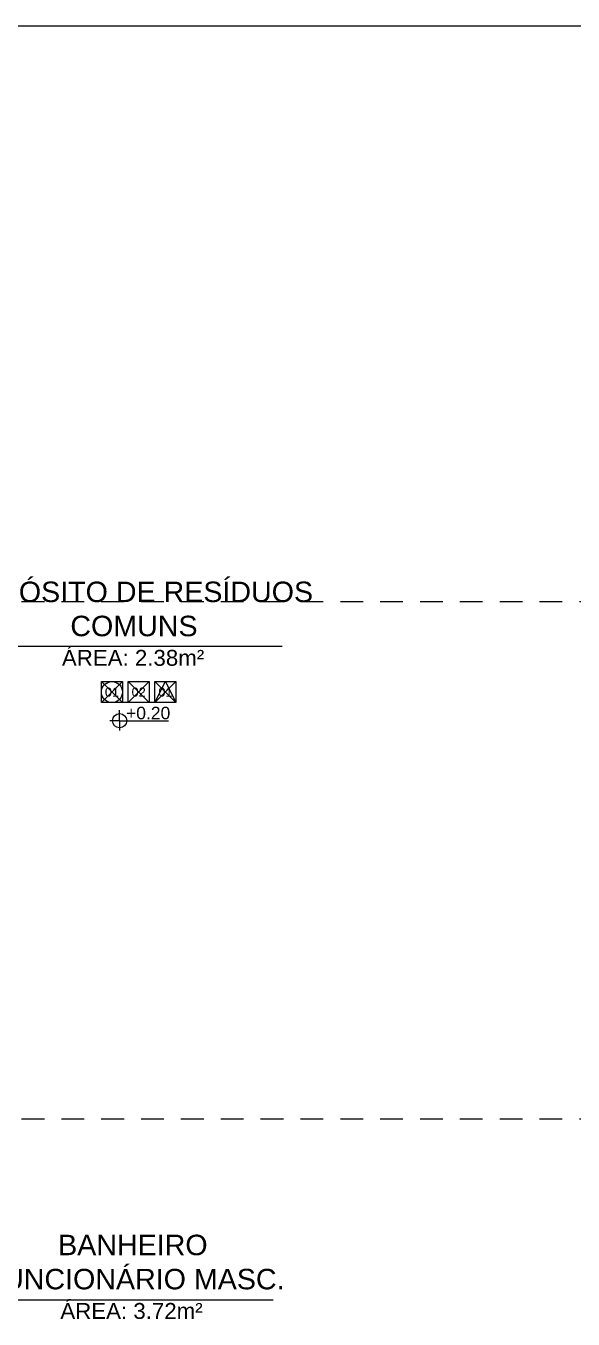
# Model space of a CAD drawing. Header units: millimetres. Extents: x 2125 to 3408, y 1171 to 1686.
# Drawn here: x 2463.66 to 2468.47, y 1445.73 to 1457.1 of the extents above; entities that cross this region are included whole.
import ezdxf
from ezdxf.enums import TextEntityAlignment as Align

# ---------------------------------------------------------------- set-up
doc = ezdxf.new("R2010")
doc.units = ezdxf.units.MM
doc.linetypes.add('CONTORNO_QUADRO_T', pattern=[0.35, 0.2, -0.15])
for name, color, linetype in [('cotas', 7, 'Continuous'), ('linha de corte', 1, 'Continuous'), ('TEXTO01', 7, 'Continuous'), ('TEXTO02', 3, 'Continuous'), ('TEXTO03', 2, 'Continuous'), ('TEXTO_ESP_FORRO', 62, 'Continuous'), ('TEXTO_ESP_PAREDES', 10, 'Continuous'), ('TEXTO_ESP_PISO', 150, 'Continuous')]:
    doc.layers.add(name, color=color, linetype=linetype)
doc.styles.add('ARIAL', font='sanss___.ttf')
doc.styles.add('TEXTO1', font='swissko.ttf', dxfattribs={"width": 0.6, "height": 0.1})

# ---------------------------------------------------------------- blocks, each defined once
blk = doc.blocks.new('Esp_Pis_Par_For_Esc100')
at = {"layer": 'DEFPOINTS'}
for p, q in [((0, 0.37), (0.37, 0)), ((0.37, 0.37), (0, 0)), ((0.47, 0.37), (0.84, 0)), ((0.84, 0.37), (0.47, 0)), ((0.94, 0.37), (1.31, 0)), ((1.31, 0.37), (0.94, 0)), ((0.47, 0), (0.37, 0)), ((0.94, 0), (0.84, 0))]:
    blk.add_line(p, q, dxfattribs=at)
for points in [[(0.37, 0.37), (0.37, 0), (0, 0), (0, 0.37)], [(1.31, 0.37), (1.31, 0), (0.94, 0), (0.94, 0.37)]]:
    blk.add_lwpolyline(points, close=True, dxfattribs=at)
at = {"layer": 'TEXTO_ESP_FORRO'}
blk.add_lwpolyline([(0.94, 0), (1.125, 0.37), (1.31, 0)], close=True, dxfattribs=at)
at = {"layer": 'TEXTO_ESP_PAREDES'}
blk.add_lwpolyline([(0.84, 0.37), (0.84, 0), (0.47, 0), (0.47, 0.37)], close=True, dxfattribs=at)
at = {"layer": 'TEXTO_ESP_PISO'}
blk.add_circle((0.185, 0.185), 0.185, dxfattribs=at)
at = {"layer": 'TEXTO_ESP_FORRO', "color": 3, "linetype": 'ByBlock', "style": 'ARIAL', "text_generation_flag": 6}
blk.add_attdef('FOR', text='', height=0.16, rotation=180, dxfattribs=at).set_placement((1.125, 0.185), align=Align.MIDDLE_CENTER)
at = {"layer": 'TEXTO_ESP_PAREDES', "color": 3, "linetype": 'ByBlock', "ltscale": 0.0001, "style": 'ARIAL', "text_generation_flag": 6}
blk.add_attdef('PAR', text='', height=0.16, rotation=180, dxfattribs=at).set_placement((0.655, 0.185), align=Align.MIDDLE_CENTER)
at = {"layer": 'TEXTO_ESP_PISO', "color": 3, "linetype": 'ByBlock', "style": 'ARIAL', "text_generation_flag": 6}
blk.add_attdef('PIS', text='', height=0.16, rotation=180, dxfattribs=at).set_placement((0.185, 0.185), align=Align.MIDDLE_CENTER)
blk = doc.blocks.new('new block4')
at = {"layer": 'TEXTO01'}
h = blk.add_hatch(dxfattribs=at)
h.set_pattern_fill('ANGLE', color=256)
h.set_pattern_definition([(0, (-2260.456, -913.906), (0, 6.985), [5.08, -1.905]), (90, (-2260.456, -913.906), (-6.985, 4e-16), [5.08, -1.905])])
h.paths.add_polyline_path([(0, 0), (0, -0.062, 0.414214), (0.062, 0)])
h.paths.add_polyline_path([(0, 0), (0, 0.062, 0.414214), (-0.062, 0)])
for q in [(-0.086, 0), (0, 0.093), (0.429, 0), (0, -0.085)]:
    blk.add_line((0, 0), q, dxfattribs=at)
blk.add_circle((0, 0), 0.0624, dxfattribs=at)

msp = doc.modelspace()

# ---------------------------------------------------------------- linework, layer by layer
at = {"linetype": 'Continuous'}
msp.add_line((2415.1079, 1457.1006), (2475.5479, 1457.1006), dxfattribs=at)
at = {"layer": 'linha de corte', "linetype": 'CONTORNO_QUADRO_T'}
for p, q in [((2477.4728, 1452.0361), (2412.8958, 1452.0361)), ((2477.4728, 1447.4882), (2412.8958, 1447.4882))]:
    msp.add_line(p, q, dxfattribs=at)
at = {"layer": 'TEXTO01'}
for p, q in [((2465.9118, 1451.6439), (2460.9574, 1451.6439)), ((2465.8323, 1445.8981), (2461.1092, 1445.8981))]:
    msp.add_line(p, q, dxfattribs=at)

# ---------------------------------------------------------------- block references
msp.add_blockref('new block4', (2464.4838, 1450.9918), dxfattribs=at)
at = {"layer": 'TEXTO02', "xscale": 0.5, "yscale": 0.5, "zscale": 0.5}
msp.add_blockref('Esp_Pis_Par_For_Esc100', (2464.3241, 1451.1513), dxfattribs=at).add_auto_attribs({'PIS': '01', 'PAR': '02', 'FOR': '01'})

# ---------------------------------------------------------------- texts
at = {"layer": 'cotas', "ltscale": 0.0001, "insert": (2464.4719, 1451.1146), "char_height": 0.11, "width": 0.503613, "attachment_point": 1, "style": 'TEXTO1'}
msp.add_mtext('\\pi0.06832;{\\fSansSerif|b0|i0|c2|p2;\\W1;+0.20}', dxfattribs=at)
at = {"layer": 'TEXTO03', "ltscale": 0.0001, "char_height": 0.12, "width": 3.592802, "attachment_point": 1, "style": 'TEXTO1'}
for s, insert in [('\\pi0.2901;{\\fSansSerif|b0|i0|c2|p2;\\H1.5x;\\W1;\\C2;DEPÓSITO DE RESÍDUOS\\P\\pi1.2594;COMUNS\\P\\pi1.1854;\\H0.77777x;\\C3;ÁREA: 2.38m²}', (2462.7916, 1452.2148)), ('\\pi1.1658;{\\fSansSerif|b0|i0|c2|p2;\\H1.5x;\\W1;\\C2;BANHEIRO \\P\\pi0.52875;FUNCIONÁRIO MASC.\\P\\pi1.1854;\\H0.77777x;\\C3;ÁREA: 3.72m²}', (2462.7778, 1446.4732))]:
    msp.add_mtext(s, dxfattribs=dict(at, insert=insert))

doc.saveas('drawing.dxf')
